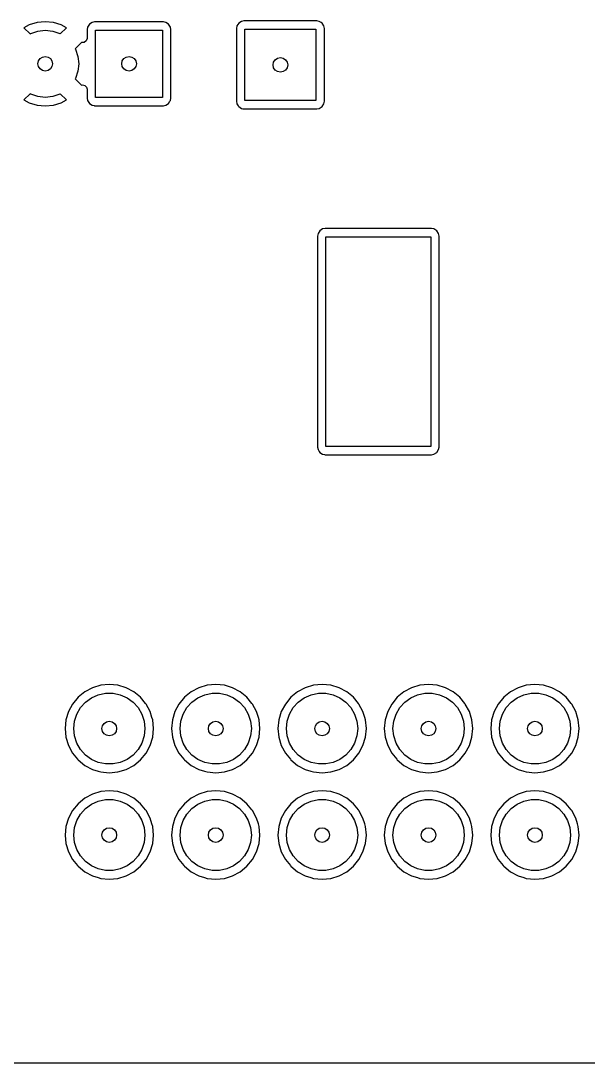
# Model space of a CAD drawing. Extents: x 0.21 to 2.99, y 0.21 to 2.19.
# Drawn here: x 0.725 to 1.258, y 0.212 to 1.191 of the extents above; entities that cross this region are included whole.
import ezdxf

# ---------------------------------------------------------------- set-up
doc = ezdxf.new("R2010")
doc.units = 0
doc.header["$MEASUREMENT"] = 0
doc.layers.add('BLACK', color=7, linetype='CONTINUOUS')

msp = doc.modelspace()

# ---------------------------------------------------------------- linework, layer by layer
at = {"layer": 'BLACK', "linetype": 'CONTINUOUS'}
for p, q in [((0.732892, 1.18734), (0.728011, 1.18473)), ((0.732893, 1.18734), (0.732892, 1.18734)), ((0.740314, 1.18959), (0.732893, 1.18734)), ((0.748031, 1.19035), (0.740314, 1.18959)), ((0.740314, 1.18959), (0.740314, 1.18959)), ((0.748032, 1.19035), (0.748031, 1.19035)), ((0.755749, 1.18959), (0.748032, 1.19035)), ((0.763171, 1.18734), (0.755749, 1.18959)), ((0.755749, 1.18959), (0.755749, 1.18959)), ((0.768052, 1.18473), (0.763171, 1.18734)), ((0.763171, 1.18734), (0.763171, 1.18734)), ((0.78784, 1.18536), (0.787382, 1.18306)), ((0.789584, 1.18797), (0.78784, 1.18536)), ((0.78784, 1.18536), (0.78784, 1.18536)), ((0.789585, 1.18797), (0.789584, 1.18797)), ((0.792196, 1.18972), (0.789585, 1.18797)), ((0.794498, 1.19018), (0.792196, 1.18972)), ((0.792196, 1.18972), (0.792196, 1.18972)), ((0.859045, 1.19018), (0.794498, 1.19018)), ((0.794498, 1.19018), (0.794498, 1.19018)), ((0.794498, 1.19018), (0.794498, 1.19018)), ((0.859046, 1.19018), (0.859045, 1.19018)), ((0.861348, 1.18972), (0.859046, 1.19018)), ((0.863959, 1.18797), (0.861348, 1.18972)), ((0.861348, 1.18972), (0.861348, 1.18972)), ((0.861348, 1.18972), (0.861348, 1.18972)), ((0.861348, 1.18972), (0.861348, 1.18972)), ((0.865703, 1.18536), (0.863959, 1.18797)), ((0.863959, 1.18797), (0.863959, 1.18797)), ((0.866161, 1.18306), (0.865703, 1.18536)), ((0.928096, 1.18635), (0.927638, 1.18405)), ((0.92984, 1.18896), (0.928096, 1.18635)), ((0.928096, 1.18635), (0.928096, 1.18635)), ((0.929841, 1.18896), (0.92984, 1.18896)), ((0.932451, 1.1907), (0.929841, 1.18896)), ((0.932452, 1.1907), (0.932451, 1.1907)), ((0.934754, 1.19116), (0.932452, 1.1907)), ((1.00324, 1.19116), (0.934754, 1.19116)), ((0.934754, 1.19116), (0.934754, 1.19116)), ((0.934754, 1.19116), (0.934754, 1.19116)), ((1.00554, 1.1907), (1.00324, 1.19116)), ((1.00324, 1.19116), (1.00324, 1.19116)), ((1.00721, 1.18959), (1.00554, 1.1907)), ((1.00554, 1.1907), (1.00554, 1.1907)), ((1.00554, 1.1907), (1.00554, 1.1907)), ((1.00554, 1.1907), (1.00554, 1.1907)), ((1.00815, 1.18896), (1.00721, 1.18959)), ((1.0099, 1.18635), (1.00815, 1.18896)), ((1.01035, 1.18405), (1.0099, 1.18635)), ((0.728011, 1.18473), (0.73388, 1.17886)), ((0.73388, 1.17886), (0.734366, 1.17916)), ((0.734366, 1.17916), (0.741023, 1.18149)), ((0.741023, 1.18149), (0.748031, 1.18228)), ((0.748031, 1.18228), (0.75504, 1.18149)), ((0.75504, 1.18149), (0.761697, 1.17916)), ((0.761697, 1.17916), (0.762183, 1.17886)), ((0.762183, 1.17886), (0.768052, 1.18473)), ((0.768052, 1.18473), (0.768052, 1.18473)), ((0.787382, 1.18306), (0.787382, 1.18306)), ((0.787382, 1.18306), (0.787382, 1.17452)), ((0.795276, 1.11929), (0.795276, 1.18228)), ((0.795276, 1.18228), (0.858268, 1.18228)), ((0.858268, 1.18228), (0.858268, 1.11929)), ((0.866161, 1.11851), (0.866161, 1.18306)), ((0.927638, 1.18405), (0.927638, 1.18405)), ((0.927638, 1.18405), (0.927638, 1.11556)), ((0.935531, 1.11634), (0.935531, 1.18327)), ((0.935531, 1.18327), (1.00246, 1.18327)), ((1.00246, 1.18327), (1.00246, 1.11634)), ((1.01035, 1.11556), (1.01035, 1.18405)), ((0.781971, 1.17081), (0.776103, 1.16494)), ((0.782912, 1.17067), (0.781971, 1.17081)), ((0.784689, 1.17082), (0.782912, 1.17067)), ((0.786638, 1.17223), (0.784689, 1.17082)), ((0.787382, 1.17452), (0.786638, 1.17223)), ((0.776103, 1.16494), (0.776408, 1.16445)), ((0.776408, 1.16445), (0.778738, 1.1578)), ((0.778738, 1.1578), (0.779528, 1.15079)), ((0.779528, 1.15079), (0.778738, 1.14378)), ((0.776408, 1.13712), (0.776103, 1.13664)), ((0.776103, 1.13664), (0.781971, 1.13077)), ((0.778738, 1.14378), (0.776408, 1.13712)), ((0.781971, 1.13077), (0.782912, 1.13091)), ((0.782912, 1.13091), (0.785288, 1.13051)), ((0.785288, 1.13051), (0.786974, 1.12879)), ((0.786974, 1.12879), (0.787382, 1.12705)), ((0.787382, 1.12705), (0.787382, 1.11851)), ((0.733879, 1.12272), (0.728011, 1.11685)), ((0.728011, 1.11685), (0.728011, 1.11685)), ((0.728011, 1.11685), (0.732892, 1.11424)), ((0.734366, 1.12241), (0.733879, 1.12272)), ((0.741023, 1.12008), (0.734366, 1.12241)), ((0.748031, 1.11929), (0.741023, 1.12008)), ((0.75504, 1.12008), (0.748031, 1.11929)), ((0.761697, 1.12241), (0.75504, 1.12008)), ((0.762183, 1.12272), (0.761697, 1.12241)), ((0.768052, 1.11685), (0.762183, 1.12272)), ((0.763171, 1.11424), (0.768052, 1.11685)), ((0.787382, 1.11851), (0.787382, 1.11851)), ((0.787382, 1.11851), (0.78784, 1.11621)), ((0.858268, 1.11929), (0.795276, 1.11929)), ((0.865703, 1.11621), (0.866161, 1.11851)), ((0.732892, 1.11424), (0.732892, 1.11424)), ((0.732892, 1.11424), (0.740314, 1.11199)), ((0.740314, 1.11199), (0.740314, 1.11199)), ((0.740314, 1.11199), (0.748031, 1.11123)), ((0.748031, 1.11123), (0.748032, 1.11123)), ((0.748032, 1.11123), (0.755749, 1.11199)), ((0.755749, 1.11199), (0.763171, 1.11424)), ((0.755749, 1.11199), (0.755749, 1.11199)), ((0.763171, 1.11424), (0.763171, 1.11424)), ((0.78784, 1.11621), (0.78784, 1.11621)), ((0.78784, 1.11621), (0.789112, 1.11431)), ((0.789112, 1.11431), (0.789585, 1.1136)), ((0.789585, 1.1136), (0.792196, 1.11186)), ((0.792196, 1.11186), (0.793946, 1.11151)), ((0.793946, 1.11151), (0.794498, 1.1114)), ((0.794498, 1.1114), (0.794498, 1.1114)), ((0.794498, 1.1114), (0.794498, 1.1114)), ((0.794498, 1.1114), (0.794498, 1.1114)), ((0.794498, 1.1114), (0.859045, 1.1114)), ((0.859045, 1.1114), (0.861348, 1.11186)), ((0.859045, 1.1114), (0.859045, 1.1114)), ((0.861348, 1.11186), (0.863959, 1.1136)), ((0.863959, 1.1136), (0.865269, 1.11556)), ((0.865269, 1.11556), (0.865703, 1.11621)), ((0.927638, 1.11556), (0.928096, 1.11326)), ((0.927638, 1.11556), (0.927638, 1.11556)), ((0.928096, 1.11326), (0.928096, 1.11326)), ((0.928096, 1.11326), (0.929453, 1.11123)), ((0.929453, 1.11123), (0.92984, 1.11065)), ((0.92984, 1.11065), (0.932452, 1.1089)), ((0.932452, 1.1089), (0.933781, 1.10864)), ((0.933781, 1.10864), (0.934754, 1.10844)), ((0.934754, 1.10844), (0.934754, 1.10844)), ((0.934754, 1.10844), (0.934754, 1.10844)), ((0.934754, 1.10844), (0.934754, 1.10844)), ((0.934754, 1.10844), (1.00324, 1.10844)), ((1.00246, 1.11634), (0.935531, 1.11634)), ((1.00324, 1.10844), (1.00554, 1.1089)), ((1.00324, 1.10844), (1.00324, 1.10844)), ((1.00554, 1.1089), (1.00815, 1.11065)), ((1.00815, 1.11065), (1.0099, 1.11326)), ((1.0099, 1.11326), (1.01035, 1.11556)), ((1.00441, 0.991269), (1.00395, 0.988967)), ((1.00615, 0.99388), (1.00441, 0.991269)), ((1.00441, 0.991269), (1.00441, 0.991269)), ((1.00876, 0.995625), (1.00615, 0.99388)), ((1.00615, 0.99388), (1.00615, 0.99388)), ((1.01107, 0.996083), (1.00876, 0.995625)), ((1.00876, 0.995625), (1.00876, 0.995625)), ((1.11105, 0.996083), (1.01107, 0.996083)), ((1.01107, 0.996083), (1.01107, 0.996083)), ((1.01107, 0.996083), (1.01107, 0.996083)), ((1.11335, 0.995625), (1.11105, 0.996083)), ((1.11105, 0.996083), (1.11105, 0.996083)), ((1.11596, 0.99388), (1.11335, 0.995625)), ((1.11335, 0.995625), (1.11335, 0.995625)), ((1.11335, 0.995625), (1.11335, 0.995625)), ((1.11335, 0.995625), (1.11335, 0.995625)), ((1.11771, 0.991269), (1.11596, 0.99388)), ((1.11596, 0.99388), (1.11596, 0.99388)), ((1.11816, 0.988966), (1.11771, 0.991269)), ((1.00395, 0.988967), (1.00395, 0.988966)), ((1.00395, 0.988966), (1.00395, 0.790561)), ((1.01184, 0.791339), (1.01184, 0.988189)), ((1.01184, 0.988189), (1.11027, 0.988189)), ((1.11027, 0.988189), (1.11027, 0.791339)), ((1.11816, 0.864173), (1.11816, 0.988966)), ((1.11816, 0.790561), (1.11816, 0.864173)), ((1.00395, 0.790561), (1.00441, 0.788259)), ((1.00395, 0.790561), (1.00395, 0.790561)), ((1.00441, 0.788259), (1.00441, 0.788259)), ((1.00441, 0.788259), (1.00556, 0.786537)), ((1.00556, 0.786537), (1.00615, 0.785648)), ((1.00615, 0.785648), (1.00876, 0.783903)), ((1.00876, 0.783903), (1.01052, 0.783555)), ((1.01052, 0.783555), (1.01107, 0.783445)), ((1.11027, 0.791339), (1.01184, 0.791339)), ((1.11105, 0.783445), (1.11335, 0.783903)), ((1.11335, 0.783903), (1.11596, 0.785648)), ((1.11596, 0.785648), (1.11771, 0.788259)), ((1.11771, 0.788259), (1.11816, 0.790561)), ((1.01107, 0.783445), (1.01107, 0.783445)), ((1.01107, 0.783445), (1.01107, 0.783445)), ((1.01107, 0.783445), (1.01107, 0.783445)), ((1.01107, 0.783445), (1.11105, 0.783445)), ((1.11105, 0.783445), (1.11105, 0.783445)), ((0.785179, 0.560736), (0.778882, 0.555568)), ((0.792364, 0.564576), (0.785179, 0.560736)), ((0.80016, 0.566941), (0.792364, 0.564576)), ((0.797927, 0.558008), (0.80477, 0.559462)), ((0.808268, 0.567739), (0.80016, 0.566941)), ((0.80016, 0.566941), (0.80016, 0.566941)), ((0.80477, 0.559462), (0.811766, 0.559462)), ((0.816375, 0.566941), (0.808268, 0.567739)), ((0.808268, 0.567739), (0.808268, 0.567739)), ((0.811766, 0.559462), (0.818609, 0.558008)), ((0.824171, 0.564576), (0.816375, 0.566941)), ((0.816375, 0.566941), (0.816375, 0.566941)), ((0.831356, 0.560736), (0.824171, 0.564576)), ((0.837654, 0.555568), (0.831356, 0.560736)), ((0.885179, 0.560736), (0.878882, 0.555568)), ((0.892364, 0.564576), (0.885179, 0.560736)), ((0.90016, 0.566941), (0.892364, 0.564576)), ((0.897927, 0.558008), (0.90477, 0.559462)), ((0.908268, 0.567739), (0.90016, 0.566941)), ((0.90016, 0.566941), (0.90016, 0.566941)), ((0.90477, 0.559462), (0.911766, 0.559462)), ((0.916375, 0.566941), (0.908268, 0.567739)), ((0.908268, 0.567739), (0.908268, 0.567739)), ((0.911766, 0.559462), (0.918609, 0.558008)), ((0.924171, 0.564576), (0.916375, 0.566941)), ((0.916375, 0.566941), (0.916375, 0.566941)), ((0.931356, 0.560736), (0.924171, 0.564576)), ((0.937654, 0.555568), (0.931356, 0.560736)), ((0.985179, 0.560736), (0.978882, 0.555568)), ((0.992364, 0.564576), (0.985179, 0.560736)), ((1.00016, 0.566941), (0.992364, 0.564576)), ((0.997927, 0.558008), (1.00477, 0.559462)), ((1.00827, 0.567739), (1.00016, 0.566941)), ((1.00016, 0.566941), (1.00016, 0.566941)), ((1.00477, 0.559462), (1.01177, 0.559462)), ((1.01638, 0.566941), (1.00827, 0.567739)), ((1.00827, 0.567739), (1.00827, 0.567739)), ((1.01177, 0.559462), (1.01861, 0.558008)), ((1.02417, 0.564576), (1.01638, 0.566941)), ((1.01638, 0.566941), (1.01638, 0.566941)), ((1.03136, 0.560736), (1.02417, 0.564576)), ((1.03765, 0.555568), (1.03136, 0.560736)), ((1.08518, 0.560736), (1.07888, 0.555568)), ((1.09236, 0.564576), (1.08518, 0.560736)), ((1.10016, 0.566941), (1.09236, 0.564576)), ((1.09793, 0.558008), (1.10477, 0.559462)), ((1.10827, 0.567739), (1.10016, 0.566941)), ((1.10016, 0.566941), (1.10016, 0.566941)), ((1.10477, 0.559462), (1.11177, 0.559462)), ((1.11638, 0.566941), (1.10827, 0.567739)), ((1.10827, 0.567739), (1.10827, 0.567739)), ((1.11177, 0.559462), (1.11861, 0.558008)), ((1.12417, 0.564576), (1.11638, 0.566941)), ((1.11638, 0.566941), (1.11638, 0.566941)), ((1.13136, 0.560736), (1.12417, 0.564576)), ((1.13765, 0.555568), (1.13136, 0.560736)), ((1.18518, 0.560736), (1.17888, 0.555568)), ((1.19236, 0.564576), (1.18518, 0.560736)), ((1.20016, 0.566941), (1.19236, 0.564576)), ((1.19793, 0.558008), (1.20477, 0.559462)), ((1.20827, 0.567739), (1.20016, 0.566941)), ((1.20016, 0.566941), (1.20016, 0.566941)), ((1.20477, 0.559462), (1.21177, 0.559462)), ((1.21638, 0.566941), (1.20827, 0.567739)), ((1.20827, 0.567739), (1.20827, 0.567739)), ((1.21177, 0.559462), (1.21861, 0.558008)), ((1.22417, 0.564576), (1.21638, 0.566941)), ((1.21638, 0.566941), (1.21638, 0.566941)), ((1.23136, 0.560736), (1.22417, 0.564576)), ((1.23765, 0.555568), (1.23136, 0.560736)), ((0.773713, 0.54927), (0.769873, 0.542085)), ((0.778881, 0.555567), (0.773713, 0.54927)), ((0.778882, 0.555568), (0.778881, 0.555567)), ((0.781194, 0.545851), (0.785876, 0.55105)), ((0.785876, 0.55105), (0.791535, 0.555162)), ((0.791535, 0.555162), (0.797927, 0.558008)), ((0.818609, 0.558008), (0.825, 0.555162)), ((0.825, 0.555162), (0.83066, 0.55105)), ((0.83066, 0.55105), (0.835341, 0.545851)), ((0.837654, 0.555567), (0.837654, 0.555568)), ((0.842337, 0.54986), (0.837654, 0.555567)), ((0.837654, 0.555567), (0.837654, 0.555567)), ((0.842822, 0.54927), (0.842337, 0.54986)), ((0.846663, 0.542085), (0.842822, 0.54927)), ((0.873713, 0.54927), (0.869873, 0.542085)), ((0.878881, 0.555567), (0.873713, 0.54927)), ((0.878882, 0.555568), (0.878881, 0.555567)), ((0.881194, 0.545851), (0.885876, 0.55105)), ((0.885876, 0.55105), (0.891535, 0.555162)), ((0.891535, 0.555162), (0.897927, 0.558008)), ((0.918609, 0.558008), (0.925, 0.555162)), ((0.925, 0.555162), (0.93066, 0.55105)), ((0.93066, 0.55105), (0.935341, 0.545851)), ((0.937654, 0.555567), (0.937654, 0.555568)), ((0.942337, 0.54986), (0.937654, 0.555567)), ((0.937654, 0.555567), (0.937654, 0.555567)), ((0.942822, 0.54927), (0.942337, 0.54986)), ((0.946663, 0.542085), (0.942822, 0.54927)), ((0.973713, 0.54927), (0.969873, 0.542085)), ((0.978881, 0.555567), (0.973713, 0.54927)), ((0.978882, 0.555568), (0.978881, 0.555567)), ((0.981194, 0.545851), (0.985876, 0.55105)), ((0.985876, 0.55105), (0.991535, 0.555162)), ((0.991535, 0.555162), (0.997927, 0.558008)), ((1.01861, 0.558008), (1.025, 0.555162)), ((1.025, 0.555162), (1.03066, 0.55105)), ((1.03066, 0.55105), (1.03534, 0.545851)), ((1.03765, 0.555567), (1.03765, 0.555568)), ((1.04234, 0.54986), (1.03765, 0.555567)), ((1.03765, 0.555567), (1.03765, 0.555567)), ((1.04282, 0.54927), (1.04234, 0.54986)), ((1.04666, 0.542085), (1.04282, 0.54927)), ((1.07371, 0.54927), (1.06987, 0.542085)), ((1.07888, 0.555567), (1.07371, 0.54927)), ((1.07888, 0.555568), (1.07888, 0.555567)), ((1.08119, 0.545851), (1.08588, 0.55105)), ((1.08588, 0.55105), (1.09154, 0.555162)), ((1.09154, 0.555162), (1.09793, 0.558008)), ((1.11861, 0.558008), (1.125, 0.555162)), ((1.125, 0.555162), (1.13066, 0.55105)), ((1.13066, 0.55105), (1.13534, 0.545851)), ((1.13765, 0.555567), (1.13765, 0.555568)), ((1.14234, 0.54986), (1.13765, 0.555567)), ((1.13765, 0.555567), (1.13765, 0.555567)), ((1.14282, 0.54927), (1.14234, 0.54986)), ((1.14666, 0.542085), (1.14282, 0.54927)), ((1.17371, 0.54927), (1.16987, 0.542085)), ((1.17888, 0.555567), (1.17371, 0.54927)), ((1.17888, 0.555568), (1.17888, 0.555567)), ((1.18119, 0.545851), (1.18588, 0.55105)), ((1.18588, 0.55105), (1.19154, 0.555162)), ((1.19154, 0.555162), (1.19793, 0.558008)), ((1.21861, 0.558008), (1.225, 0.555162)), ((1.225, 0.555162), (1.23066, 0.55105)), ((1.23066, 0.55105), (1.23534, 0.545851)), ((1.23765, 0.555567), (1.23765, 0.555568)), ((1.24234, 0.54986), (1.23765, 0.555567)), ((1.23765, 0.555567), (1.23765, 0.555567)), ((1.24282, 0.54927), (1.24234, 0.54986)), ((1.24666, 0.542085), (1.24282, 0.54927)), ((0.769873, 0.542085), (0.767508, 0.534289)), ((0.775534, 0.533139), (0.777696, 0.539792)), ((0.777696, 0.539792), (0.781194, 0.545851)), ((0.835341, 0.545851), (0.838839, 0.539792)), ((0.838839, 0.539792), (0.841001, 0.533139)), ((0.84831, 0.536654), (0.846663, 0.542085)), ((0.869873, 0.542085), (0.867508, 0.534289)), ((0.875534, 0.533139), (0.877696, 0.539792)), ((0.877696, 0.539792), (0.881194, 0.545851)), ((0.935341, 0.545851), (0.938839, 0.539792)), ((0.938839, 0.539792), (0.941001, 0.533139)), ((0.94831, 0.536654), (0.946663, 0.542085)), ((0.969873, 0.542085), (0.967508, 0.534289)), ((0.975534, 0.533139), (0.977696, 0.539792)), ((0.977696, 0.539792), (0.981194, 0.545851)), ((1.03534, 0.545851), (1.03884, 0.539792)), ((1.03884, 0.539792), (1.041, 0.533139)), ((1.04831, 0.536654), (1.04666, 0.542085)), ((1.06987, 0.542085), (1.06751, 0.534289)), ((1.07553, 0.533139), (1.0777, 0.539792)), ((1.0777, 0.539792), (1.08119, 0.545851)), ((1.13534, 0.545851), (1.13884, 0.539792)), ((1.13884, 0.539792), (1.141, 0.533139)), ((1.14831, 0.536654), (1.14666, 0.542085)), ((1.16987, 0.542085), (1.16751, 0.534289)), ((1.17553, 0.533139), (1.1777, 0.539792)), ((1.1777, 0.539792), (1.18119, 0.545851)), ((1.23534, 0.545851), (1.23884, 0.539792)), ((1.23884, 0.539792), (1.241, 0.533139)), ((1.24831, 0.536654), (1.24666, 0.542085)), ((0.767508, 0.534289), (0.766709, 0.526181)), ((0.767508, 0.534289), (0.767508, 0.534289)), ((0.774803, 0.526181), (0.775534, 0.533139)), ((0.841001, 0.533139), (0.841732, 0.526181)), ((0.849028, 0.534289), (0.84831, 0.536654)), ((0.849826, 0.526181), (0.849028, 0.534289)), ((0.849028, 0.534289), (0.849028, 0.534289)), ((0.867508, 0.534289), (0.866709, 0.526181)), ((0.867508, 0.534289), (0.867508, 0.534289)), ((0.874803, 0.526181), (0.875534, 0.533139)), ((0.941001, 0.533139), (0.941732, 0.526181)), ((0.949028, 0.534289), (0.94831, 0.536654)), ((0.949826, 0.526181), (0.949028, 0.534289)), ((0.949028, 0.534289), (0.949028, 0.534289)), ((0.967508, 0.534289), (0.966709, 0.526181)), ((0.967508, 0.534289), (0.967508, 0.534289)), ((0.974803, 0.526181), (0.975534, 0.533139)), ((1.041, 0.533139), (1.04173, 0.526181)), ((1.04903, 0.534289), (1.04831, 0.536654)), ((1.04983, 0.526181), (1.04903, 0.534289)), ((1.04903, 0.534289), (1.04903, 0.534289)), ((1.06751, 0.534289), (1.06671, 0.526181)), ((1.06751, 0.534289), (1.06751, 0.534289)), ((1.0748, 0.526181), (1.07553, 0.533139)), ((1.141, 0.533139), (1.14173, 0.526181)), ((1.14903, 0.534289), (1.14831, 0.536654)), ((1.14983, 0.526181), (1.14903, 0.534289)), ((1.14903, 0.534289), (1.14903, 0.534289)), ((1.16751, 0.534289), (1.16671, 0.526181)), ((1.16751, 0.534289), (1.16751, 0.534289)), ((1.1748, 0.526181), (1.17553, 0.533139)), ((1.241, 0.533139), (1.24173, 0.526181)), ((1.24903, 0.534289), (1.24831, 0.536654)), ((1.24983, 0.526181), (1.24903, 0.534289)), ((1.24903, 0.534289), (1.24903, 0.534289)), ((0.766709, 0.526181), (0.766709, 0.526181)), ((0.766709, 0.526181), (0.767508, 0.518074)), ((0.775534, 0.519223), (0.774803, 0.526181)), ((0.777696, 0.51257), (0.775534, 0.519223)), ((0.841001, 0.519223), (0.838839, 0.51257)), ((0.841732, 0.526181), (0.841001, 0.519223)), ((0.849028, 0.518074), (0.849826, 0.526181)), ((0.849826, 0.526181), (0.849826, 0.526181)), ((0.866709, 0.526181), (0.866709, 0.526181)), ((0.866709, 0.526181), (0.867508, 0.518074)), ((0.875534, 0.519223), (0.874803, 0.526181)), ((0.877696, 0.51257), (0.875534, 0.519223)), ((0.941001, 0.519223), (0.938839, 0.51257)), ((0.941732, 0.526181), (0.941001, 0.519223)), ((0.949028, 0.518074), (0.949826, 0.526181)), ((0.949826, 0.526181), (0.949826, 0.526181)), ((0.966709, 0.526181), (0.966709, 0.526181)), ((0.966709, 0.526181), (0.967508, 0.518074)), ((0.975534, 0.519223), (0.974803, 0.526181)), ((0.977696, 0.51257), (0.975534, 0.519223)), ((1.041, 0.519223), (1.03884, 0.51257)), ((1.04173, 0.526181), (1.041, 0.519223)), ((1.04903, 0.518074), (1.04983, 0.526181)), ((1.04983, 0.526181), (1.04983, 0.526181)), ((1.06671, 0.526181), (1.06671, 0.526181)), ((1.06671, 0.526181), (1.06751, 0.518074)), ((1.07553, 0.519223), (1.0748, 0.526181)), ((1.0777, 0.51257), (1.07553, 0.519223)), ((1.141, 0.519223), (1.13884, 0.51257)), ((1.14173, 0.526181), (1.141, 0.519223)), ((1.14903, 0.518074), (1.14983, 0.526181)), ((1.14983, 0.526181), (1.14983, 0.526181)), ((1.16671, 0.526181), (1.16671, 0.526181)), ((1.16671, 0.526181), (1.16751, 0.518074)), ((1.17553, 0.519223), (1.1748, 0.526181)), ((1.1777, 0.51257), (1.17553, 0.519223)), ((1.241, 0.519223), (1.23884, 0.51257)), ((1.24173, 0.526181), (1.241, 0.519223)), ((1.24903, 0.518074), (1.24983, 0.526181)), ((1.24983, 0.526181), (1.24983, 0.526181)), ((0.767508, 0.518074), (0.767508, 0.518073)), ((0.767508, 0.518073), (0.769873, 0.510277)), ((0.769873, 0.510277), (0.773713, 0.503092)), ((0.781194, 0.506511), (0.777696, 0.51257)), ((0.838839, 0.51257), (0.835341, 0.506511)), ((0.842822, 0.503093), (0.846663, 0.510277)), ((0.846663, 0.510277), (0.849028, 0.518073)), ((0.849028, 0.518073), (0.849028, 0.518074)), ((0.867508, 0.518074), (0.867508, 0.518073)), ((0.867508, 0.518073), (0.869873, 0.510277)), ((0.869873, 0.510277), (0.873713, 0.503092)), ((0.881194, 0.506511), (0.877696, 0.51257)), ((0.938839, 0.51257), (0.935341, 0.506511)), ((0.942822, 0.503093), (0.946663, 0.510277)), ((0.946663, 0.510277), (0.949028, 0.518073)), ((0.949028, 0.518073), (0.949028, 0.518074)), ((0.967508, 0.518074), (0.967508, 0.518073)), ((0.967508, 0.518073), (0.969873, 0.510277)), ((0.969873, 0.510277), (0.973713, 0.503092)), ((0.981194, 0.506511), (0.977696, 0.51257)), ((1.03884, 0.51257), (1.03534, 0.506511)), ((1.04282, 0.503093), (1.04666, 0.510277)), ((1.04666, 0.510277), (1.04903, 0.518073)), ((1.04903, 0.518073), (1.04903, 0.518074)), ((1.06751, 0.518074), (1.06751, 0.518073)), ((1.06751, 0.518073), (1.06987, 0.510277)), ((1.06987, 0.510277), (1.07371, 0.503092)), ((1.08119, 0.506511), (1.0777, 0.51257)), ((1.13884, 0.51257), (1.13534, 0.506511)), ((1.14282, 0.503093), (1.14666, 0.510277)), ((1.14666, 0.510277), (1.14903, 0.518073)), ((1.14903, 0.518073), (1.14903, 0.518074)), ((1.16751, 0.518074), (1.16751, 0.518073)), ((1.16751, 0.518073), (1.16987, 0.510277)), ((1.16987, 0.510277), (1.17371, 0.503092)), ((1.18119, 0.506511), (1.1777, 0.51257)), ((1.23884, 0.51257), (1.23534, 0.506511)), ((1.24282, 0.503093), (1.24666, 0.510277)), ((1.24666, 0.510277), (1.24903, 0.518073)), ((1.24903, 0.518073), (1.24903, 0.518074)), ((0.773713, 0.503092), (0.778397, 0.497386)), ((0.785876, 0.501312), (0.781194, 0.506511)), ((0.791535, 0.4972), (0.785876, 0.501312)), ((0.83066, 0.501312), (0.825, 0.4972)), ((0.835341, 0.506511), (0.83066, 0.501312)), ((0.837654, 0.496795), (0.842822, 0.503093)), ((0.873713, 0.503092), (0.878397, 0.497386)), ((0.885876, 0.501312), (0.881194, 0.506511)), ((0.891535, 0.4972), (0.885876, 0.501312)), ((0.93066, 0.501312), (0.925, 0.4972)), ((0.935341, 0.506511), (0.93066, 0.501312)), ((0.937654, 0.496795), (0.942822, 0.503093)), ((0.973713, 0.503092), (0.978397, 0.497386)), ((0.985876, 0.501312), (0.981194, 0.506511)), ((0.991535, 0.4972), (0.985876, 0.501312)), ((1.03066, 0.501312), (1.025, 0.4972)), ((1.03534, 0.506511), (1.03066, 0.501312)), ((1.03765, 0.496795), (1.04282, 0.503093)), ((1.07371, 0.503092), (1.0784, 0.497386)), ((1.08588, 0.501312), (1.08119, 0.506511)), ((1.09154, 0.4972), (1.08588, 0.501312)), ((1.13066, 0.501312), (1.125, 0.4972)), ((1.13534, 0.506511), (1.13066, 0.501312)), ((1.13765, 0.496795), (1.14282, 0.503093)), ((1.17371, 0.503092), (1.1784, 0.497386)), ((1.18588, 0.501312), (1.18119, 0.506511)), ((1.19154, 0.4972), (1.18588, 0.501312)), ((1.23066, 0.501312), (1.225, 0.4972)), ((1.23534, 0.506511), (1.23066, 0.501312)), ((1.23765, 0.496795), (1.24282, 0.503093)), ((0.778397, 0.497386), (0.778881, 0.496795)), ((0.778881, 0.496795), (0.778882, 0.496795)), ((0.778882, 0.496795), (0.785179, 0.491627)), ((0.785179, 0.491627), (0.785179, 0.491627)), ((0.785179, 0.491627), (0.785179, 0.491627)), ((0.785179, 0.491627), (0.792364, 0.487786)), ((0.797927, 0.494354), (0.791535, 0.4972)), ((0.80477, 0.4929), (0.797927, 0.494354)), ((0.811766, 0.4929), (0.80477, 0.4929)), ((0.818609, 0.494354), (0.811766, 0.4929)), ((0.825, 0.4972), (0.818609, 0.494354)), ((0.824171, 0.487786), (0.831356, 0.491627)), ((0.831356, 0.491627), (0.837654, 0.496795)), ((0.878397, 0.497386), (0.878881, 0.496795)), ((0.878881, 0.496795), (0.878882, 0.496795)), ((0.878882, 0.496795), (0.885179, 0.491627)), ((0.885179, 0.491627), (0.885179, 0.491627)), ((0.885179, 0.491627), (0.885179, 0.491627)), ((0.885179, 0.491627), (0.892364, 0.487786)), ((0.897927, 0.494354), (0.891535, 0.4972)), ((0.90477, 0.4929), (0.897927, 0.494354)), ((0.911766, 0.4929), (0.90477, 0.4929)), ((0.918609, 0.494354), (0.911766, 0.4929)), ((0.925, 0.4972), (0.918609, 0.494354)), ((0.924171, 0.487786), (0.931356, 0.491627)), ((0.931356, 0.491627), (0.937654, 0.496795)), ((0.978397, 0.497386), (0.978881, 0.496795)), ((0.978881, 0.496795), (0.978882, 0.496795)), ((0.978882, 0.496795), (0.985179, 0.491627)), ((0.985179, 0.491627), (0.985179, 0.491627)), ((0.985179, 0.491627), (0.985179, 0.491627)), ((0.985179, 0.491627), (0.992364, 0.487786)), ((0.997927, 0.494354), (0.991535, 0.4972)), ((1.00477, 0.4929), (0.997927, 0.494354)), ((1.01177, 0.4929), (1.00477, 0.4929)), ((1.01861, 0.494354), (1.01177, 0.4929)), ((1.025, 0.4972), (1.01861, 0.494354)), ((1.02417, 0.487786), (1.03136, 0.491627)), ((1.03136, 0.491627), (1.03765, 0.496795)), ((1.0784, 0.497386), (1.07888, 0.496795)), ((1.07888, 0.496795), (1.07888, 0.496795)), ((1.07888, 0.496795), (1.08518, 0.491627)), ((1.08518, 0.491627), (1.08518, 0.491627)), ((1.08518, 0.491627), (1.08518, 0.491627)), ((1.08518, 0.491627), (1.09236, 0.487786)), ((1.09793, 0.494354), (1.09154, 0.4972)), ((1.10477, 0.4929), (1.09793, 0.494354)), ((1.11177, 0.4929), (1.10477, 0.4929)), ((1.11861, 0.494354), (1.11177, 0.4929)), ((1.125, 0.4972), (1.11861, 0.494354)), ((1.12417, 0.487786), (1.13136, 0.491627)), ((1.13136, 0.491627), (1.13765, 0.496795)), ((1.1784, 0.497386), (1.17888, 0.496795)), ((1.17888, 0.496795), (1.17888, 0.496795)), ((1.17888, 0.496795), (1.18518, 0.491627)), ((1.18518, 0.491627), (1.18518, 0.491627)), ((1.18518, 0.491627), (1.18518, 0.491627)), ((1.18518, 0.491627), (1.19236, 0.487786)), ((1.19793, 0.494354), (1.19154, 0.4972)), ((1.20477, 0.4929), (1.19793, 0.494354)), ((1.21177, 0.4929), (1.20477, 0.4929)), ((1.21861, 0.494354), (1.21177, 0.4929)), ((1.225, 0.4972), (1.21861, 0.494354)), ((1.22417, 0.487786), (1.23136, 0.491627)), ((1.23136, 0.491627), (1.23765, 0.496795)), ((0.792364, 0.487786), (0.797795, 0.486139)), ((0.797795, 0.486139), (0.80016, 0.485421)), ((0.80016, 0.485421), (0.80016, 0.485421)), ((0.80016, 0.485421), (0.808268, 0.484623)), ((0.808268, 0.484623), (0.816375, 0.485421)), ((0.808268, 0.484623), (0.808268, 0.484623)), ((0.808268, 0.484623), (0.808268, 0.484623)), ((0.816375, 0.485421), (0.824171, 0.487786)), ((0.816375, 0.485421), (0.816375, 0.485421)), ((0.816375, 0.485421), (0.816375, 0.485421)), ((0.892364, 0.487786), (0.897795, 0.486139)), ((0.897795, 0.486139), (0.90016, 0.485421)), ((0.90016, 0.485421), (0.90016, 0.485421)), ((0.90016, 0.485421), (0.908268, 0.484623)), ((0.908268, 0.484623), (0.916375, 0.485421)), ((0.908268, 0.484623), (0.908268, 0.484623)), ((0.908268, 0.484623), (0.908268, 0.484623)), ((0.916375, 0.485421), (0.924171, 0.487786)), ((0.916375, 0.485421), (0.916375, 0.485421)), ((0.992364, 0.487786), (0.997795, 0.486139)), ((0.997795, 0.486139), (1.00016, 0.485421)), ((1.00016, 0.485421), (1.00016, 0.485421)), ((1.00016, 0.485421), (1.00827, 0.484623)), ((1.00827, 0.484623), (1.01638, 0.485421)), ((1.00827, 0.484623), (1.00827, 0.484623)), ((1.00827, 0.484623), (1.00827, 0.484623)), ((1.01638, 0.485421), (1.02417, 0.487786)), ((1.01638, 0.485421), (1.01638, 0.485421)), ((1.01638, 0.485421), (1.01638, 0.485421)), ((1.09236, 0.487786), (1.0978, 0.486139)), ((1.0978, 0.486139), (1.10016, 0.485421)), ((1.10016, 0.485421), (1.10016, 0.485421)), ((1.10016, 0.485421), (1.10827, 0.484623)), ((1.10827, 0.484623), (1.11638, 0.485421)), ((1.10827, 0.484623), (1.10827, 0.484623)), ((1.10827, 0.484623), (1.10827, 0.484623)), ((1.11638, 0.485421), (1.12417, 0.487786)), ((1.11638, 0.485421), (1.11638, 0.485421)), ((1.19236, 0.487786), (1.1978, 0.486139)), ((1.1978, 0.486139), (1.20016, 0.485421)), ((1.20016, 0.485421), (1.20016, 0.485421)), ((1.20016, 0.485421), (1.20827, 0.484623)), ((1.20827, 0.484623), (1.21638, 0.485421)), ((1.20827, 0.484623), (1.20827, 0.484623)), ((1.20827, 0.484623), (1.20827, 0.484623)), ((1.21638, 0.485421), (1.22417, 0.487786)), ((1.21638, 0.485421), (1.21638, 0.485421)), ((1.21638, 0.485421), (1.21638, 0.485421)), ((0.785179, 0.460736), (0.778882, 0.455568)), ((0.792364, 0.464576), (0.785179, 0.460736)), ((0.80016, 0.466941), (0.792364, 0.464576)), ((0.808268, 0.467739), (0.80016, 0.466941)), ((0.80016, 0.466941), (0.80016, 0.466941)), ((0.816375, 0.466941), (0.808268, 0.467739)), ((0.808268, 0.467739), (0.808268, 0.467739)), ((0.824171, 0.464576), (0.816375, 0.466941)), ((0.816375, 0.466941), (0.816375, 0.466941)), ((0.831356, 0.460736), (0.824171, 0.464576)), ((0.837654, 0.455568), (0.831356, 0.460736)), ((0.885179, 0.460736), (0.878882, 0.455568)), ((0.892364, 0.464576), (0.885179, 0.460736)), ((0.90016, 0.466941), (0.892364, 0.464576)), ((0.908268, 0.467739), (0.90016, 0.466941)), ((0.90016, 0.466941), (0.90016, 0.466941)), ((0.916375, 0.466941), (0.908268, 0.467739)), ((0.908268, 0.467739), (0.908268, 0.467739)), ((0.924171, 0.464576), (0.916375, 0.466941)), ((0.916375, 0.466941), (0.916375, 0.466941)), ((0.931356, 0.460736), (0.924171, 0.464576)), ((0.937654, 0.455568), (0.931356, 0.460736)), ((0.985179, 0.460736), (0.978882, 0.455568)), ((0.992364, 0.464576), (0.985179, 0.460736)), ((1.00016, 0.466941), (0.992364, 0.464576)), ((1.00827, 0.467739), (1.00016, 0.466941)), ((1.00016, 0.466941), (1.00016, 0.466941)), ((1.01638, 0.466941), (1.00827, 0.467739)), ((1.00827, 0.467739), (1.00827, 0.467739)), ((1.02417, 0.464576), (1.01638, 0.466941)), ((1.01638, 0.466941), (1.01638, 0.466941)), ((1.03136, 0.460736), (1.02417, 0.464576)), ((1.03765, 0.455568), (1.03136, 0.460736)), ((1.08518, 0.460736), (1.07888, 0.455568)), ((1.09236, 0.464576), (1.08518, 0.460736)), ((1.10016, 0.466941), (1.09236, 0.464576)), ((1.10827, 0.467739), (1.10016, 0.466941)), ((1.10016, 0.466941), (1.10016, 0.466941)), ((1.11638, 0.466941), (1.10827, 0.467739)), ((1.10827, 0.467739), (1.10827, 0.467739)), ((1.12417, 0.464576), (1.11638, 0.466941)), ((1.11638, 0.466941), (1.11638, 0.466941)), ((1.13136, 0.460736), (1.12417, 0.464576)), ((1.13765, 0.455568), (1.13136, 0.460736)), ((1.18518, 0.460736), (1.17888, 0.455568)), ((1.19236, 0.464576), (1.18518, 0.460736)), ((1.20016, 0.466941), (1.19236, 0.464576)), ((1.20827, 0.467739), (1.20016, 0.466941)), ((1.20016, 0.466941), (1.20016, 0.466941)), ((1.21638, 0.466941), (1.20827, 0.467739)), ((1.20827, 0.467739), (1.20827, 0.467739)), ((1.22417, 0.464576), (1.21638, 0.466941)), ((1.21638, 0.466941), (1.21638, 0.466941)), ((1.23136, 0.460736), (1.22417, 0.464576)), ((1.23765, 0.455568), (1.23136, 0.460736)), ((0.778881, 0.455567), (0.773713, 0.44927)), ((0.778882, 0.455568), (0.778881, 0.455567)), ((0.781194, 0.445851), (0.785876, 0.45105)), ((0.785876, 0.45105), (0.791535, 0.455162)), ((0.791535, 0.455162), (0.797927, 0.458008)), ((0.797927, 0.458008), (0.80477, 0.459462)), ((0.80477, 0.459462), (0.811766, 0.459462)), ((0.811766, 0.459462), (0.818609, 0.458008)), ((0.818609, 0.458008), (0.825, 0.455162)), ((0.825, 0.455162), (0.83066, 0.45105)), ((0.83066, 0.45105), (0.835341, 0.445851)), ((0.837654, 0.455567), (0.837654, 0.455568)), ((0.842337, 0.44986), (0.837654, 0.455567)), ((0.837654, 0.455567), (0.837654, 0.455567)), ((0.878881, 0.455567), (0.873713, 0.44927)), ((0.878882, 0.455568), (0.878881, 0.455567)), ((0.881194, 0.445851), (0.885876, 0.45105)), ((0.885876, 0.45105), (0.891535, 0.455162)), ((0.891535, 0.455162), (0.897927, 0.458008)), ((0.897927, 0.458008), (0.90477, 0.459462)), ((0.90477, 0.459462), (0.911766, 0.459462)), ((0.911766, 0.459462), (0.918609, 0.458008)), ((0.918609, 0.458008), (0.925, 0.455162)), ((0.925, 0.455162), (0.93066, 0.45105)), ((0.93066, 0.45105), (0.935341, 0.445851)), ((0.937654, 0.455567), (0.937654, 0.455568)), ((0.942337, 0.44986), (0.937654, 0.455567)), ((0.937654, 0.455567), (0.937654, 0.455567)), ((0.978881, 0.455567), (0.973713, 0.44927)), ((0.978882, 0.455568), (0.978881, 0.455567)), ((0.981194, 0.445851), (0.985876, 0.45105)), ((0.985876, 0.45105), (0.991535, 0.455162)), ((0.991535, 0.455162), (0.997927, 0.458008)), ((0.997927, 0.458008), (1.00477, 0.459462)), ((1.00477, 0.459462), (1.01177, 0.459462)), ((1.01177, 0.459462), (1.01861, 0.458008)), ((1.01861, 0.458008), (1.025, 0.455162)), ((1.025, 0.455162), (1.03066, 0.45105)), ((1.03066, 0.45105), (1.03534, 0.445851)), ((1.03765, 0.455567), (1.03765, 0.455568)), ((1.04234, 0.44986), (1.03765, 0.455567)), ((1.03765, 0.455567), (1.03765, 0.455567)), ((1.07888, 0.455567), (1.07371, 0.44927)), ((1.07888, 0.455568), (1.07888, 0.455567)), ((1.08119, 0.445851), (1.08588, 0.45105)), ((1.08588, 0.45105), (1.09154, 0.455162)), ((1.09154, 0.455162), (1.09793, 0.458008)), ((1.09793, 0.458008), (1.10477, 0.459462)), ((1.10477, 0.459462), (1.11177, 0.459462)), ((1.11177, 0.459462), (1.11861, 0.458008)), ((1.11861, 0.458008), (1.125, 0.455162)), ((1.125, 0.455162), (1.13066, 0.45105)), ((1.13066, 0.45105), (1.13534, 0.445851)), ((1.13765, 0.455567), (1.13765, 0.455568)), ((1.14234, 0.44986), (1.13765, 0.455567)), ((1.13765, 0.455567), (1.13765, 0.455567)), ((1.17888, 0.455567), (1.17371, 0.44927)), ((1.17888, 0.455568), (1.17888, 0.455567)), ((1.18119, 0.445851), (1.18588, 0.45105)), ((1.18588, 0.45105), (1.19154, 0.455162)), ((1.19154, 0.455162), (1.19793, 0.458008)), ((1.19793, 0.458008), (1.20477, 0.459462)), ((1.20477, 0.459462), (1.21177, 0.459462)), ((1.21177, 0.459462), (1.21861, 0.458008)), ((1.21861, 0.458008), (1.225, 0.455162)), ((1.225, 0.455162), (1.23066, 0.45105)), ((1.23066, 0.45105), (1.23534, 0.445851)), ((1.23765, 0.455567), (1.23765, 0.455568)), ((1.24234, 0.44986), (1.23765, 0.455567)), ((1.23765, 0.455567), (1.23765, 0.455567)), ((0.769873, 0.442085), (0.767508, 0.434289)), ((0.773713, 0.44927), (0.769873, 0.442085)), ((0.777696, 0.439792), (0.781194, 0.445851)), ((0.835341, 0.445851), (0.838839, 0.439792)), ((0.842822, 0.44927), (0.842337, 0.44986)), ((0.846663, 0.442085), (0.842822, 0.44927)), ((0.84831, 0.436654), (0.846663, 0.442085)), ((0.869873, 0.442085), (0.867508, 0.434289)), ((0.873713, 0.44927), (0.869873, 0.442085)), ((0.877696, 0.439792), (0.881194, 0.445851)), ((0.935341, 0.445851), (0.938839, 0.439792)), ((0.942822, 0.44927), (0.942337, 0.44986)), ((0.946663, 0.442085), (0.942822, 0.44927)), ((0.94831, 0.436654), (0.946663, 0.442085)), ((0.969873, 0.442085), (0.967508, 0.434289)), ((0.973713, 0.44927), (0.969873, 0.442085)), ((0.977696, 0.439792), (0.981194, 0.445851)), ((1.03534, 0.445851), (1.03884, 0.439792)), ((1.04282, 0.44927), (1.04234, 0.44986)), ((1.04666, 0.442085), (1.04282, 0.44927)), ((1.04831, 0.436654), (1.04666, 0.442085)), ((1.06987, 0.442085), (1.06751, 0.434289)), ((1.07371, 0.44927), (1.06987, 0.442085)), ((1.0777, 0.439792), (1.08119, 0.445851)), ((1.13534, 0.445851), (1.13884, 0.439792)), ((1.14282, 0.44927), (1.14234, 0.44986)), ((1.14666, 0.442085), (1.14282, 0.44927)), ((1.14831, 0.436654), (1.14666, 0.442085)), ((1.16987, 0.442085), (1.16751, 0.434289)), ((1.17371, 0.44927), (1.16987, 0.442085)), ((1.1777, 0.439792), (1.18119, 0.445851)), ((1.23534, 0.445851), (1.23884, 0.439792)), ((1.24282, 0.44927), (1.24234, 0.44986)), ((1.24666, 0.442085), (1.24282, 0.44927)), ((1.24831, 0.436654), (1.24666, 0.442085)), ((0.767508, 0.434289), (0.766709, 0.426181)), ((0.767508, 0.434289), (0.767508, 0.434289)), ((0.774803, 0.426181), (0.775534, 0.433139)), ((0.775534, 0.433139), (0.777696, 0.439792)), ((0.838839, 0.439792), (0.841001, 0.433139)), ((0.841001, 0.433139), (0.841732, 0.426181)), ((0.849028, 0.434289), (0.84831, 0.436654)), ((0.849826, 0.426181), (0.849028, 0.434289)), ((0.849028, 0.434289), (0.849028, 0.434289)), ((0.867508, 0.434289), (0.866709, 0.426181)), ((0.867508, 0.434289), (0.867508, 0.434289)), ((0.874803, 0.426181), (0.875534, 0.433139)), ((0.875534, 0.433139), (0.877696, 0.439792)), ((0.938839, 0.439792), (0.941001, 0.433139)), ((0.941001, 0.433139), (0.941732, 0.426181)), ((0.949028, 0.434289), (0.94831, 0.436654)), ((0.949826, 0.426181), (0.949028, 0.434289)), ((0.949028, 0.434289), (0.949028, 0.434289)), ((0.967508, 0.434289), (0.966709, 0.426181)), ((0.967508, 0.434289), (0.967508, 0.434289)), ((0.974803, 0.426181), (0.975534, 0.433139)), ((0.975534, 0.433139), (0.977696, 0.439792)), ((1.03884, 0.439792), (1.041, 0.433139)), ((1.041, 0.433139), (1.04173, 0.426181)), ((1.04903, 0.434289), (1.04831, 0.436654)), ((1.04983, 0.426181), (1.04903, 0.434289)), ((1.04903, 0.434289), (1.04903, 0.434289)), ((1.06751, 0.434289), (1.06671, 0.426181)), ((1.06751, 0.434289), (1.06751, 0.434289)), ((1.0748, 0.426181), (1.07553, 0.433139)), ((1.07553, 0.433139), (1.0777, 0.439792)), ((1.13884, 0.439792), (1.141, 0.433139)), ((1.141, 0.433139), (1.14173, 0.426181)), ((1.14903, 0.434289), (1.14831, 0.436654)), ((1.14983, 0.426181), (1.14903, 0.434289)), ((1.14903, 0.434289), (1.14903, 0.434289)), ((1.16751, 0.434289), (1.16671, 0.426181)), ((1.16751, 0.434289), (1.16751, 0.434289)), ((1.1748, 0.426181), (1.17553, 0.433139)), ((1.17553, 0.433139), (1.1777, 0.439792)), ((1.23884, 0.439792), (1.241, 0.433139)), ((1.241, 0.433139), (1.24173, 0.426181)), ((1.24903, 0.434289), (1.24831, 0.436654)), ((1.24983, 0.426181), (1.24903, 0.434289)), ((1.24903, 0.434289), (1.24903, 0.434289)), ((0.766709, 0.426181), (0.766709, 0.426181)), ((0.766709, 0.426181), (0.767508, 0.418074)), ((0.775534, 0.419223), (0.774803, 0.426181)), ((0.841732, 0.426181), (0.841001, 0.419223)), ((0.849028, 0.418074), (0.849826, 0.426181)), ((0.849826, 0.426181), (0.849826, 0.426181)), ((0.866709, 0.426181), (0.866709, 0.426181)), ((0.866709, 0.426181), (0.867508, 0.418074)), ((0.875534, 0.419223), (0.874803, 0.426181)), ((0.941732, 0.426181), (0.941001, 0.419223)), ((0.949028, 0.418074), (0.949826, 0.426181)), ((0.949826, 0.426181), (0.949826, 0.426181)), ((0.966709, 0.426181), (0.966709, 0.426181)), ((0.966709, 0.426181), (0.967508, 0.418074)), ((0.975534, 0.419223), (0.974803, 0.426181)), ((1.04173, 0.426181), (1.041, 0.419223)), ((1.04903, 0.418074), (1.04983, 0.426181)), ((1.04983, 0.426181), (1.04983, 0.426181)), ((1.06671, 0.426181), (1.06671, 0.426181)), ((1.06671, 0.426181), (1.06751, 0.418074)), ((1.07553, 0.419223), (1.0748, 0.426181)), ((1.14173, 0.426181), (1.141, 0.419223)), ((1.14903, 0.418074), (1.14983, 0.426181)), ((1.14983, 0.426181), (1.14983, 0.426181)), ((1.16671, 0.426181), (1.16671, 0.426181)), ((1.16671, 0.426181), (1.16751, 0.418074)), ((1.17553, 0.419223), (1.1748, 0.426181)), ((1.24173, 0.426181), (1.241, 0.419223)), ((1.24903, 0.418074), (1.24983, 0.426181)), ((1.24983, 0.426181), (1.24983, 0.426181)), ((0.767508, 0.418074), (0.767508, 0.418073)), ((0.767508, 0.418073), (0.769873, 0.410277)), ((0.777696, 0.41257), (0.775534, 0.419223)), ((0.781194, 0.406511), (0.777696, 0.41257)), ((0.838839, 0.41257), (0.835341, 0.406511)), ((0.841001, 0.419223), (0.838839, 0.41257)), ((0.846663, 0.410277), (0.849028, 0.418073)), ((0.849028, 0.418073), (0.849028, 0.418074)), ((0.867508, 0.418074), (0.867508, 0.418073)), ((0.867508, 0.418073), (0.869873, 0.410277)), ((0.877696, 0.41257), (0.875534, 0.419223)), ((0.881194, 0.406511), (0.877696, 0.41257)), ((0.938839, 0.41257), (0.935341, 0.406511)), ((0.941001, 0.419223), (0.938839, 0.41257)), ((0.946663, 0.410277), (0.949028, 0.418073)), ((0.949028, 0.418073), (0.949028, 0.418074)), ((0.967508, 0.418074), (0.967508, 0.418073)), ((0.967508, 0.418073), (0.969873, 0.410277)), ((0.977696, 0.41257), (0.975534, 0.419223)), ((0.981194, 0.406511), (0.977696, 0.41257)), ((1.03884, 0.41257), (1.03534, 0.406511)), ((1.041, 0.419223), (1.03884, 0.41257)), ((1.04666, 0.410277), (1.04903, 0.418073)), ((1.04903, 0.418073), (1.04903, 0.418074)), ((1.06751, 0.418074), (1.06751, 0.418073)), ((1.06751, 0.418073), (1.06987, 0.410277)), ((1.0777, 0.41257), (1.07553, 0.419223)), ((1.08119, 0.406511), (1.0777, 0.41257)), ((1.13884, 0.41257), (1.13534, 0.406511)), ((1.141, 0.419223), (1.13884, 0.41257)), ((1.14666, 0.410277), (1.14903, 0.418073)), ((1.14903, 0.418073), (1.14903, 0.418074)), ((1.16751, 0.418074), (1.16751, 0.418073)), ((1.16751, 0.418073), (1.16987, 0.410277)), ((1.1777, 0.41257), (1.17553, 0.419223)), ((1.18119, 0.406511), (1.1777, 0.41257)), ((1.23884, 0.41257), (1.23534, 0.406511)), ((1.241, 0.419223), (1.23884, 0.41257)), ((1.24666, 0.410277), (1.24903, 0.418073)), ((1.24903, 0.418073), (1.24903, 0.418074)), ((0.769873, 0.410277), (0.773713, 0.403092)), ((0.773713, 0.403092), (0.778397, 0.397386)), ((0.785876, 0.401312), (0.781194, 0.406511)), ((0.835341, 0.406511), (0.83066, 0.401312)), ((0.837654, 0.396795), (0.842822, 0.403093)), ((0.842822, 0.403093), (0.846663, 0.410277)), ((0.869873, 0.410277), (0.873713, 0.403092)), ((0.873713, 0.403092), (0.878397, 0.397386)), ((0.885876, 0.401312), (0.881194, 0.406511)), ((0.935341, 0.406511), (0.93066, 0.401312)), ((0.937654, 0.396795), (0.942822, 0.403093)), ((0.942822, 0.403093), (0.946663, 0.410277)), ((0.969873, 0.410277), (0.973713, 0.403092)), ((0.973713, 0.403092), (0.978397, 0.397386)), ((0.985876, 0.401312), (0.981194, 0.406511)), ((1.03534, 0.406511), (1.03066, 0.401312)), ((1.03765, 0.396795), (1.04282, 0.403093)), ((1.04282, 0.403093), (1.04666, 0.410277)), ((1.06987, 0.410277), (1.07371, 0.403092)), ((1.07371, 0.403092), (1.0784, 0.397386)), ((1.08588, 0.401312), (1.08119, 0.406511)), ((1.13534, 0.406511), (1.13066, 0.401312)), ((1.13765, 0.396795), (1.14282, 0.403093)), ((1.14282, 0.403093), (1.14666, 0.410277)), ((1.16987, 0.410277), (1.17371, 0.403092)), ((1.17371, 0.403092), (1.1784, 0.397386)), ((1.18588, 0.401312), (1.18119, 0.406511)), ((1.23534, 0.406511), (1.23066, 0.401312)), ((1.23765, 0.396795), (1.24282, 0.403093)), ((1.24282, 0.403093), (1.24666, 0.410277)), ((0.778397, 0.397386), (0.778881, 0.396795)), ((0.778881, 0.396795), (0.778882, 0.396795)), ((0.778882, 0.396795), (0.785179, 0.391627)), ((0.791535, 0.3972), (0.785876, 0.401312)), ((0.797927, 0.394354), (0.791535, 0.3972)), ((0.80477, 0.3929), (0.797927, 0.394354)), ((0.811766, 0.3929), (0.80477, 0.3929)), ((0.818609, 0.394354), (0.811766, 0.3929)), ((0.825, 0.3972), (0.818609, 0.394354)), ((0.83066, 0.401312), (0.825, 0.3972)), ((0.831356, 0.391627), (0.837654, 0.396795)), ((0.878397, 0.397386), (0.878881, 0.396795)), ((0.878881, 0.396795), (0.878882, 0.396795)), ((0.878882, 0.396795), (0.885179, 0.391627)), ((0.891535, 0.3972), (0.885876, 0.401312)), ((0.897927, 0.394354), (0.891535, 0.3972)), ((0.90477, 0.3929), (0.897927, 0.394354)), ((0.911766, 0.3929), (0.90477, 0.3929)), ((0.918609, 0.394354), (0.911766, 0.3929)), ((0.925, 0.3972), (0.918609, 0.394354)), ((0.93066, 0.401312), (0.925, 0.3972)), ((0.931356, 0.391627), (0.937654, 0.396795)), ((0.978397, 0.397386), (0.978881, 0.396795)), ((0.978881, 0.396795), (0.978882, 0.396795)), ((0.978882, 0.396795), (0.985179, 0.391627)), ((0.991535, 0.3972), (0.985876, 0.401312)), ((0.997927, 0.394354), (0.991535, 0.3972)), ((1.00477, 0.3929), (0.997927, 0.394354)), ((1.01177, 0.3929), (1.00477, 0.3929)), ((1.01861, 0.394354), (1.01177, 0.3929)), ((1.025, 0.3972), (1.01861, 0.394354)), ((1.03066, 0.401312), (1.025, 0.3972)), ((1.03136, 0.391627), (1.03765, 0.396795)), ((1.0784, 0.397386), (1.07888, 0.396795)), ((1.07888, 0.396795), (1.07888, 0.396795)), ((1.07888, 0.396795), (1.08518, 0.391627)), ((1.09154, 0.3972), (1.08588, 0.401312)), ((1.09793, 0.394354), (1.09154, 0.3972)), ((1.10477, 0.3929), (1.09793, 0.394354)), ((1.11177, 0.3929), (1.10477, 0.3929)), ((1.11861, 0.394354), (1.11177, 0.3929)), ((1.125, 0.3972), (1.11861, 0.394354)), ((1.13066, 0.401312), (1.125, 0.3972)), ((1.13136, 0.391627), (1.13765, 0.396795)), ((1.1784, 0.397386), (1.17888, 0.396795)), ((1.17888, 0.396795), (1.17888, 0.396795)), ((1.17888, 0.396795), (1.18518, 0.391627)), ((1.19154, 0.3972), (1.18588, 0.401312)), ((1.19793, 0.394354), (1.19154, 0.3972)), ((1.20477, 0.3929), (1.19793, 0.394354)), ((1.21177, 0.3929), (1.20477, 0.3929)), ((1.21861, 0.394354), (1.21177, 0.3929)), ((1.225, 0.3972), (1.21861, 0.394354)), ((1.23066, 0.401312), (1.225, 0.3972)), ((1.23136, 0.391627), (1.23765, 0.396795)), ((0.785179, 0.391627), (0.785179, 0.391627)), ((0.785179, 0.391627), (0.785179, 0.391627)), ((0.785179, 0.391627), (0.792364, 0.387786)), ((0.792364, 0.387786), (0.797795, 0.386139)), ((0.797795, 0.386139), (0.80016, 0.385421)), ((0.80016, 0.385421), (0.80016, 0.385421)), ((0.80016, 0.385421), (0.808268, 0.384623)), ((0.808268, 0.384623), (0.816375, 0.385421)), ((0.808268, 0.384623), (0.808268, 0.384623)), ((0.808268, 0.384623), (0.808268, 0.384623)), ((0.816375, 0.385421), (0.824171, 0.387786)), ((0.816375, 0.385421), (0.816375, 0.385421)), ((0.816375, 0.385421), (0.816375, 0.385421)), ((0.824171, 0.387786), (0.831356, 0.391627)), ((0.885179, 0.391627), (0.885179, 0.391627)), ((0.885179, 0.391627), (0.885179, 0.391627)), ((0.885179, 0.391627), (0.892364, 0.387786)), ((0.892364, 0.387786), (0.897795, 0.386139)), ((0.897795, 0.386139), (0.90016, 0.385421)), ((0.90016, 0.385421), (0.90016, 0.385421)), ((0.90016, 0.385421), (0.908268, 0.384623)), ((0.908268, 0.384623), (0.916375, 0.385421)), ((0.908268, 0.384623), (0.908268, 0.384623)), ((0.908268, 0.384623), (0.908268, 0.384623)), ((0.916375, 0.385421), (0.924171, 0.387786)), ((0.916375, 0.385421), (0.916375, 0.385421)), ((0.924171, 0.387786), (0.931356, 0.391627)), ((0.985179, 0.391627), (0.985179, 0.391627)), ((0.985179, 0.391627), (0.985179, 0.391627)), ((0.985179, 0.391627), (0.992364, 0.387786)), ((0.992364, 0.387786), (0.997795, 0.386139)), ((0.997795, 0.386139), (1.00016, 0.385421)), ((1.00016, 0.385421), (1.00016, 0.385421)), ((1.00016, 0.385421), (1.00827, 0.384623)), ((1.00827, 0.384623), (1.01638, 0.385421)), ((1.00827, 0.384623), (1.00827, 0.384623)), ((1.00827, 0.384623), (1.00827, 0.384623)), ((1.01638, 0.385421), (1.02417, 0.387786)), ((1.01638, 0.385421), (1.01638, 0.385421)), ((1.02417, 0.387786), (1.03136, 0.391627)), ((1.08518, 0.391627), (1.08518, 0.391627)), ((1.08518, 0.391627), (1.08518, 0.391627)), ((1.08518, 0.391627), (1.09236, 0.387786)), ((1.09236, 0.387786), (1.0978, 0.386139)), ((1.0978, 0.386139), (1.10016, 0.385421)), ((1.10016, 0.385421), (1.10016, 0.385421)), ((1.10016, 0.385421), (1.10827, 0.384623)), ((1.10827, 0.384623), (1.11638, 0.385421)), ((1.10827, 0.384623), (1.10827, 0.384623)), ((1.10827, 0.384623), (1.10827, 0.384623)), ((1.11638, 0.385421), (1.12417, 0.387786)), ((1.11638, 0.385421), (1.11638, 0.385421)), ((1.11638, 0.385421), (1.11638, 0.385421)), ((1.12417, 0.387786), (1.13136, 0.391627)), ((1.18518, 0.391627), (1.18518, 0.391627)), ((1.18518, 0.391627), (1.18518, 0.391627)), ((1.18518, 0.391627), (1.19236, 0.387786)), ((1.19236, 0.387786), (1.1978, 0.386139)), ((1.1978, 0.386139), (1.20016, 0.385421)), ((1.20016, 0.385421), (1.20016, 0.385421)), ((1.20016, 0.385421), (1.20827, 0.384623)), ((1.20827, 0.384623), (1.21638, 0.385421)), ((1.20827, 0.384623), (1.20827, 0.384623)), ((1.20827, 0.384623), (1.20827, 0.384623)), ((1.21638, 0.385421), (1.22417, 0.387786)), ((1.21638, 0.385421), (1.21638, 0.385421)), ((1.22417, 0.387786), (1.23136, 0.391627)), ((2.98569, 0.211811), (0.214311, 0.211811))]:
    msp.add_line(p, q, dxfattribs=at)
at = {"layer": 'BLACK'}
for centre in [(0.748031, 1.15079), (0.826772, 1.15079), (0.968996, 1.1498), (0.808268, 0.526181), (0.908268, 0.526181), (1.00827, 0.526181), (1.10827, 0.526181), (1.20827, 0.526181), (0.808268, 0.426181), (0.908268, 0.426181), (1.00827, 0.426181), (1.10827, 0.426181), (1.20827, 0.426181)]:
    msp.add_circle(centre, 0.00689, dxfattribs=at)

doc.saveas('drawing.dxf')
